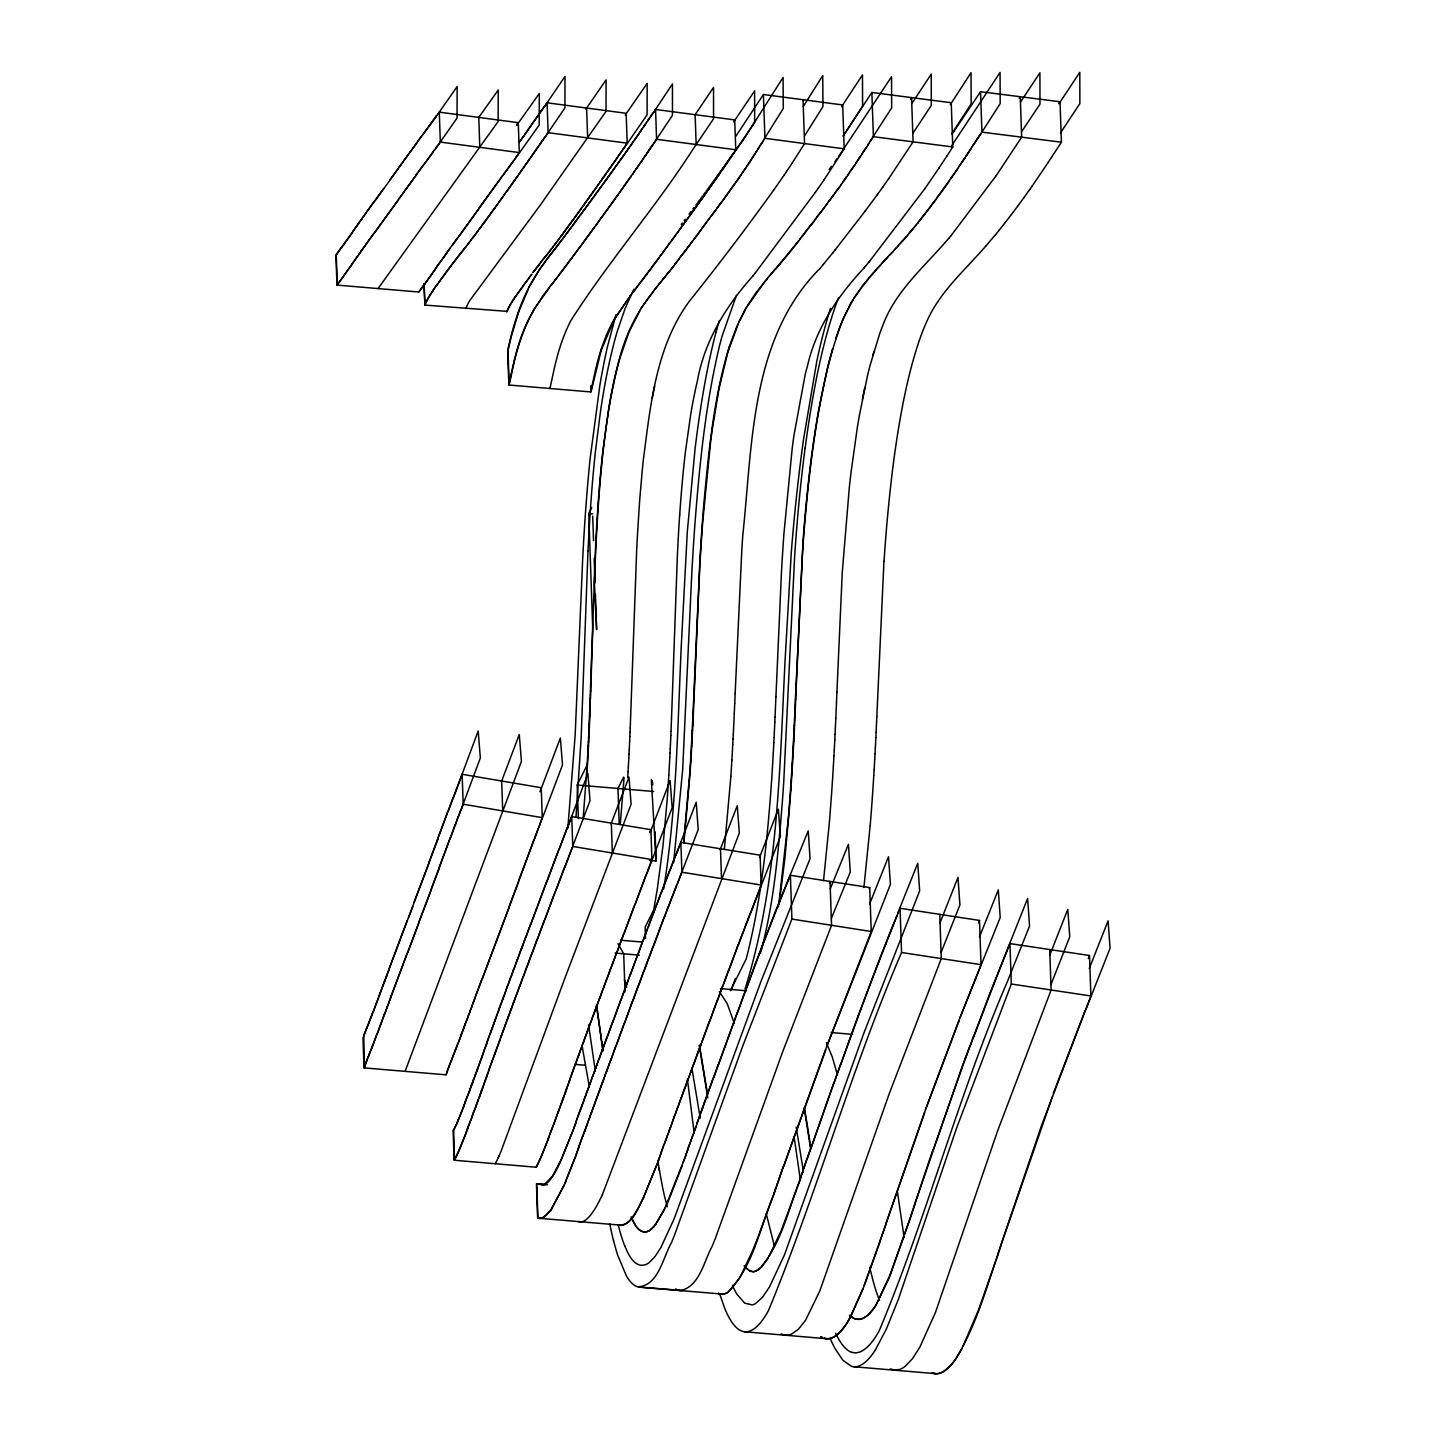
<?xml version="1.0" encoding="UTF-8"?>
<svg xmlns="http://www.w3.org/2000/svg" width="1446" height="1446" viewBox="0 0 1446 1446"><rect width="100%" height="100%" fill="white"/><g stroke="black" fill="none" stroke-linecap="round" stroke-linejoin="round"><path stroke-width="1.5" d="M591.125 670.203L595.589 546.353A529.724 115.102 -85.2 0 1 596.204 534.731A442.078 96.051 -85.2 0 1 597.325 515.499L597.831 507.871A338.635 73.583 -85.2 0 1 599.222 488.965A297.984 64.745 -85.2 0 1 600.18 477.74L600.867 470.312A248.423 53.99 -85.2 0 1 602.729 452.02L608.856 407.447A165.929 36.06 -85.2 0 1 610.537 397.885L612.345 388.576A163.109 35.445 -85.2 0 1 614.893 376.719L616.231 371.062A153.131 33.276 -85.2 0 1 619.683 357.849C626.1 333.755 637.325 311.035 653.194 291.749M590.42 690.772L591.125 670.239M590.727 690.79L592.752 629.299L588.757 513.583L591.775 507.474M589.968 703.208L590.131 699.141M590.42 690.845L589.805 715.824M590.438 699.069L590.727 690.863M589.661 711.577L589.968 703.316M671.522 718.499L677.469 553.276A455.797 99.033 -85.2 0 1 679.674 514.794M589.498 715.806L589.661 711.721M671.522 718.644L671.016 731.224M796.131 688.694L802.403 554.487A423.063 91.929 -85.2 0 1 803.416 540.081A393.384 85.477 -85.2 0 1 804.536 525.748A366.525 79.638 -85.2 0 1 805.784 511.468A338.346 73.511 -85.2 0 1 807.609 492.634L808.097 487.953A295.165 64.13 -85.2 0 1 811.911 455.761A266.932 58.003 -85.2 0 1 815.074 433.475A235.644 51.206 -85.2 0 1 821.617 395.734M836.909 692.146L842.259 572.417L849.38 486.76A300.461 65.287 -85.2 0 1 850.971 472.896L857.225 428.251A239.765 52.092 -85.2 0 1 859.358 415.526L867.365 376.322A209.598 45.549 -85.2 0 1 870.022 365.567L879.584 334.026A201.934 43.886 -85.2 0 1 882.584 326.073C894.694 292.58 922.114 268.757 944.961 242.711M589.155 724.301L589.498 715.951M589.462 724.319L589.805 715.969M630.239 727.772L636.692 549.823A517.361 112.408 -85.2 0 1 637.487 534.333L639.186 507.546A338.201 73.493 -85.2 0 1 640.018 496.195L642.295 470.077A248.224 53.936 -85.2 0 1 643.434 459.105C650.555 405.079 655.906 346.679 689.272 301.364C718.319 265.106 746.371 228.052 773.538 190.348M735.146 693.429L741.852 549.299A532.779 115.77 -85.2 0 1 742.792 535.255C752.589 444.265 750.42 338.147 819.81 268.613M775.924 696.882L781.491 571.55A612.254 133.032 -85.2 0 1 782.629 552.734A523.542 113.764 -85.2 0 1 783.895 534.044L792.209 448.314A241.807 52.544 -85.2 0 1 793.944 435.481L805.187 374.568A137.677 29.914 -85.2 0 1 807.609 365.296C816.285 327.808 838.138 295.58 864.093 267.908M795.408 699.051L803.108 540.063A393.384 85.477 -85.2 0 1 804.229 525.711L805.476 511.45A338.292 73.511 -85.2 0 1 807.302 492.598A306.841 66.679 -85.2 0 1 809.887 469.426L810.447 464.835A275.716 59.919 -85.2 0 1 813.465 442.277L815.454 429.101A242.078 52.598 -85.2 0 1 818.273 412.056L827.148 369.2A210.285 45.694 -85.2 0 1 829.859 358.644A211.134 45.874 -85.2 0 1 832.661 348.631M795.716 699.069L796.131 688.784M836.493 702.521L836.909 692.236M588.974 728.567L589.155 724.482M589.281 728.603L589.462 724.5M630.058 732.056L630.239 727.953M670.836 735.49L671.016 731.405M693.953 699.991L699.665 569.363A569.579 123.76 -85.2 0 1 702.666 522.494L710.655 441.41A241.717 52.526 -85.2 0 1 712.39 428.594L719.06 388.504M734.731 703.443L735.146 693.538M775.924 696.972L775.056 716.981M794.957 709.498L795.408 699.177M795.264 709.534L795.698 699.195M836.493 702.648L835.824 718.228M876.836 716.421L883.958 561.391M588.793 732.869L588.974 728.784M589.263 728.802L588.902 737.225M629.878 736.357L630.058 732.254M670.655 739.792L670.836 735.707M693.502 710.076L693.935 700.117M734.279 713.529L734.713 703.569M794.957 709.661L794.252 725.35M795.264 709.679L794.559 725.368M876.601 721.681L876.818 716.583M588.594 737.189L588.775 733.104M629.679 740.677L629.86 736.574M670.456 744.112L670.637 740.027M692.959 715.119L699.9 559.909A599.168 130.194 -85.2 0 1 700.768 545.811A523.597 113.764 -85.2 0 1 702.033 527.121L703.822 503.949M693.267 715.155L693.502 710.239M734.279 713.691L733.574 728.802M774.839 722.042L775.056 717.126M835.336 728.82L835.806 718.409M876.113 732.272L876.583 721.861M588.395 741.545L588.576 737.442M588.703 741.563L588.884 737.46M629.661 740.912L629.263 749.39M670.257 748.468L670.438 744.365M692.489 725.332L692.959 715.3M692.797 725.368L693.267 715.318M774.351 732.254L774.821 722.223M793.999 730.664L794.234 725.549M794.306 730.7L794.541 725.585M835.083 734.134L835.318 729.037M875.86 737.587L876.095 732.471M587.98 551.107L581.129 738.436L575.978 817.225M588.179 745.901L588.377 741.798M588.486 745.937L588.685 741.816M670.04 752.842L670.239 748.721M692.236 730.465L692.471 725.53M692.544 730.501L692.779 725.567M733.321 733.953L733.556 729.019M774.098 737.388L774.333 732.471M793.727 736.014L793.981 730.899M794.035 736.032L794.288 730.917M834.812 739.484L835.065 734.369M875.589 742.937L875.842 737.822M587.962 750.293L588.16 746.19M588.269 750.329L588.468 746.208M629.046 753.782L629.245 749.661M669.823 757.216L670.022 753.113M691.965 735.634L692.218 730.7M692.273 735.653L692.526 730.718M733.05 739.105L733.303 734.17M773.827 742.557L774.08 737.623M793.456 741.364L793.727 736.249M793.764 741.382L794.017 736.267M834.541 744.835L834.812 739.719M875.318 748.287L875.589 743.172M587.727 754.722L587.944 750.582M588.034 754.74L588.251 750.619M628.811 758.192L629.028 754.071M669.588 761.644L669.805 757.523M691.694 740.822L691.965 735.869M692.001 740.84L692.254 735.887M732.779 744.292L733.05 739.34M773.556 747.745L773.827 742.792M793.167 746.732L793.438 741.617M793.474 746.769L793.746 741.635M834.27 750.221L834.523 745.088M875.047 753.655L875.318 748.54M587.709 755.029L587.239 763.615M588.016 755.047L587.546 763.633M628.793 758.499L628.323 767.085M669.57 761.952L668.829 775.02M691.423 746.028L691.676 741.075M691.73 746.046L691.983 741.093M732.76 744.545L731.893 760.018M773.285 752.95L773.556 747.998M792.878 752.137L793.167 747.004M793.185 752.155L793.474 747.04M833.962 755.607L834.252 750.474M874.74 759.06L875.029 753.926M691.405 746.317L690.808 756.547M691.712 746.335L691.116 756.565M773.267 753.239L772.688 763.47M792.86 752.408L792.263 762.982M793.167 752.444L792.245 768.459M833.944 755.897L833.348 766.452M874.74 759.331L874.125 769.905M587.221 763.958L583.1 819.412M587.275 768.133L587.51 763.976M628.052 771.568L628.305 767.428M587.257 768.477L586.895 774.134L586.624 766.055L577.207 785.015L578.364 818.635M628.034 771.929L627.691 777.587M668.811 775.381L668.269 784.057M690.79 756.873L689.814 772.544M690.808 761.879L691.098 756.909M731.586 765.314L731.875 760.343M772.363 768.766L772.652 763.795M791.938 768.441L792.245 763.289M833.33 766.76L832.679 777.388M873.8 775.363L874.107 770.212M690.772 762.241L690.122 772.562M731.549 765.675L730.899 776.014M772.345 769.127L771.676 779.466M791.595 773.899L791.92 768.748M791.902 773.935L792.227 768.784M873.456 780.822L873.782 775.671M791.577 774.243L790.872 784.907M791.884 774.261L791.179 784.943M832.661 777.713L831.577 793.926M873.438 781.165L872.354 797.379M668.251 784.455L667.329 797.794M624.057 777.858L620.334 823.316M689.778 772.959L683.578 842.964M690.085 772.977L683.886 843M730.863 776.43L724.392 848.802M771.64 779.882C767.446 840.036 761.301 900.424 746.19 958.969L730.429 990.727M790.854 785.268L788.341 818.454M790.799 790.474L791.161 785.286M790.763 790.835L789.986 801.608M831.54 794.288L829.426 821.924M872.336 797.74L871.54 808.513M667.293 798.246L663.045 845.314L657.442 888.097L653.737 909.841L645.133 927.139L645.494 938.309M789.95 802.006L784.853 858.816L779.123 904.22M871.522 808.892L870.203 825.377M703.822 503.949C708.757 451.152 713.709 397.74 729.218 346.805M788.305 818.87L778.816 904.184M829.389 822.358L823.533 880.65M870.167 825.811L863.895 887.537M567.826 828.341L575.165 735.237L582.72 558.138A509.426 110.691 -85.2 0 1 585.269 515.68A383.443 83.326 -85.2 0 1 590.095 458.852L599.891 385.178A213.737 46.435 -85.2 0 1 607.338 347.148L616.014 314.577M805.097 448.133L803.795 458.31A331.026 71.92 -85.2 0 0 801.409 478.825L800.849 483.976A375.978 81.699 -85.2 0 0 797.379 520.235A436.891 94.93 -85.2 0 0 794.631 556.547L783.75 781.834A476.168 103.461 -85.2 0 1 782.286 802.584C778.183 853.212 773.863 904.238 760.397 953.402M673.637 862.521L682.657 769.887L691.803 573.14A603.145 131.062 -85.2 0 1 694.966 523.488C699.575 464.455 705.467 405.242 719.096 347.528A171.044 37.162 -85.2 0 1 722.114 335.996L736.448 295.327M778.418 906.787L778.563 905.847M663.678 888.802C676.836 807.916 677.523 725.675 681.373 644.012L687.32 531.586L695.02 449.254A284.609 61.835 -85.2 0 1 698.328 424.021A246.145 53.484 -85.2 0 1 715.951 332.164M719.078 388.504L727.754 352.499L738.201 324.031M654.677 386.028L654.044 389.028A165.151 35.879 -85.2 0 0 652.218 398.21M606.344 335.436A179.34 38.97 -85.2 0 0 605.133 338.418A164.302 35.698 -85.2 0 0 603.56 342.539A126.688 27.528 -85.2 0 0 597.144 363.109A101.075 21.961 -85.2 0 0 596.222 366.941A93.592 20.334 -85.2 0 0 594.74 373.393L590.727 391.938L509.173 385.034L513.185 366.489A93.61 20.334 -85.2 0 1 514.668 360.054A104.094 22.612 -85.2 0 1 516.584 352.607A118.301 25.703 -85.2 0 1 519.006 344.401A136.358 29.625 -85.2 0 1 520.849 338.852A150.492 32.698 -85.2 0 1 522.006 335.635A164.428 35.734 -85.2 0 1 523.579 331.514A213.122 46.308 -85.2 0 1 530.248 316.782L532.869 311.83M549.95 388.486L553.963 369.941A92.743 20.154 -85.2 0 1 555.137 364.772L557.686 354.848A119.494 25.956 -85.2 0 1 559.783 347.853L560.144 346.715A136.34 29.625 -85.2 0 1 561.247 343.371L562.783 339.087A162.295 35.264 -85.2 0 1 563.958 335.978L565.964 331.026A220.714 47.953 -85.2 0 1 570.592 321.048C608.278 261.726 655.002 208.332 693.086 149.101L713.547 118.789L713.547 87.411L695.291 114.469M872.806 355.373L873.745 352.101M735.454 978.4L731.296 989.642M745.015 989.1C778.002 883.343 779.557 771.369 785.015 661.708L791.287 552.535A420.678 91.405 -85.2 0 1 803.651 438.536L816.845 361.048A241.645 52.508 -85.2 0 1 830.51 308.341M1000.415 1246.38L1041.662 1125.151L1090.899 995.969L1089.507 955.499L1009.941 943.587L993.782 984.274M998.156 1253.302L1052.435 1096.538M1000.722 1246.398L978.599 1309.805L963.054 1346.045M998.463 1253.321C986.208 1288.332 976.339 1324.861 956.963 1356.782A246.615 53.592 -85.2 0 1 949.624 1366.38M729.218 346.805L736.882 326.308L745.467 309.48M914.649 1204.464L961.789 1067.69M914.957 1204.5L890.23 1274.45L876.493 1304.039A203.506 44.211 -85.2 0 1 869.191 1313.619A209.959 45.621 -85.2 0 1 866.082 1316.33A211.134 45.874 -85.2 0 1 862.991 1318.192A210.285 45.694 -85.2 0 1 859.954 1319.186L857.966 1319.367M911.287 1214.568L932.815 1149.932M911.595 1214.586L889.453 1277.234L875.752 1305.702A201.952 43.886 -85.2 0 1 872.625 1310.094L869.498 1313.655A210.248 45.694 -85.2 0 1 865.341 1317.071A209.995 45.639 -85.2 0 1 858.273 1319.385L854.116 1318.535L849.471 1315.354M933.122 1149.968L963.253 1064.527M885.82 1223.949L924.374 1112.661L959.222 1020.442M886.127 1223.985L864.148 1285.295M802.783 1171.115L807.139 1158.373M803.09 1171.133L799.53 1180.569M807.446 1158.409L833.764 1083M800.614 1177.424L810.447 1148.775M800.921 1177.442L781.455 1230.058L769.001 1256.357M810.772 1148.757L824.093 1110.835M799.837 1180.587C787.871 1210.537 781.256 1244.681 759.096 1269.154M880.18 1240.433L924.681 1112.697M880.487 1240.451L864.455 1285.313L850.013 1317.523A218.979 47.573 -85.2 0 1 845.205 1325.404L842.783 1328.675A230.727 50.14 -85.2 0 1 824.057 1338.219M779.304 1177.984L783.479 1166.018M777.225 1183.967L825.503 1049.706L890.429 884.301L888.513 856.737L869.624 903.967M779.611 1178.02L775.128 1189.931M783.786 1166.036L825.811 1049.742M777.532 1184.003L774.08 1192.914M775.436 1189.968L758.319 1236.203A662.105 143.859 -85.2 0 1 755.119 1244.355A591.812 128.586 -85.2 0 1 751.884 1252.272L739.81 1277.722L728.82 1291.64M774.387 1192.95C760.18 1226.154 753.836 1266.172 727.736 1292.344M696.05 1126.669L685.675 1155.101M687.501 1149.986L702.557 1108.377M696.665 1124.03L702.25 1108.359M687.808 1150.004L682.964 1162.711M685.982 1155.119L665.377 1207.211M824.112 1110.799L840.397 1064.563M486.669 1043.199L489.399 1035.607M483.976 1050.754L492.128 1027.998M486.977 1043.235L482.819 1053.971M490.086 1034.559L493.303 1024.726M484.283 1050.79L481.663 1057.171M492.417 1028.016L494.478 1021.454M488.712 1070.528L492.2 1060.768M486.38 1077.035L494.532 1054.261M488.621 1071.631L485.205 1080.27M492.887 1059.701L495.689 1051.025M486.687 1077.053L484.049 1083.506M494.839 1054.297L496.864 1047.79M569.399 1080.704L575.219 1064.437M569.706 1080.722L565.531 1091.513M575.526 1064.455L580.659 1049.326M702.25 1108.323L704.112 1103.171M702.557 1108.359L718.066 1064.871M483.127 1054.007L480.126 1061.418M493.592 1024.744L495.653 1018.183M481.97 1057.207L478.59 1065.648M494.785 1021.472L496.828 1014.929M485.513 1080.307L482.494 1087.808M495.996 1051.043L498.02 1044.554M484.356 1083.542L481.319 1091.025M497.153 1047.808L499.195 1041.319M566.308 1089.362L578.328 1055.779M566.615 1089.38L564.753 1093.664M578.635 1055.815L582.991 1042.891M565.838 1091.531L563.976 1095.815M704.112 1103.135L713.42 1077.541M834.071 1083.018L852.634 1030.853M840.704 1064.581L860.768 1009.615M495.96 1018.219L498.002 1011.676M480.434 1061.454L477.451 1068.811M497.135 1014.947L499.575 1007.356M498.328 1044.572L501.129 1035.969M482.801 1087.844L480.542 1093.176M499.503 1041.355L500.28 1039.204M565.061 1093.682L563.199 1097.966M580.967 1049.344L585.72 1035.426M564.283 1095.833L562.404 1100.099M576.086 1121.518L580.298 1109.859M575.635 1122.801L582.666 1103.352M576.394 1121.554L574.713 1125.35M580.605 1109.877L585.015 1096.863M575.924 1122.837L573.791 1127.862M582.973 1103.37L587.383 1090.374M578.924 1146.624L582.666 1136.231M577.984 1149.208L584.545 1131.043M579.231 1146.642L577.044 1151.793M582.973 1136.267L586.425 1125.874M578.292 1149.227L576.104 1154.378M584.853 1131.079L588.775 1119.421M660.786 1153.547L663.606 1145.756M659.846 1156.131L665.467 1140.569M661.093 1153.565L658.906 1158.716M664.365 1144.473L667.817 1134.098M660.153 1156.149L657.966 1161.301M665.775 1140.587L670.167 1127.645M682.367 1165.241L667.401 1203.47L656.936 1222.539M925.512 1109.498L957.758 1023.407L1000.216 917.487L998.3 889.905L979.412 937.116M498.31 1011.712L500.768 1004.12M478.897 1065.684L476.674 1070.908M499.882 1007.374L502.34 999.819M500.659 1038.138L502.684 1031.703M481.626 1091.061L479.765 1095.309M501.437 1036.005L503.859 1028.504M480.849 1093.194L479.385 1096.375M563.488 1097.984L561.247 1103.298M583.298 1042.928L588.847 1026.931M562.711 1100.117L559.692 1107.546M575.002 1125.368L561.807 1158.264L552.444 1176.194L544.618 1184.382L536.448 1183.894L537.623 1218.128L543.045 1217.64M585.323 1096.881L589.733 1083.904M587.672 1090.392L592.571 1076.167M586.733 1125.91L591.125 1112.986M577.352 1151.811L566.145 1180.207M589.082 1119.457L593.475 1106.552M668.124 1134.116L674.866 1114.758M659.213 1158.734L644.157 1195.987M670.474 1127.663L677.686 1107.058M501.075 1004.157L503.913 995.535M477.758 1068.829L475.915 1073.004M502.648 999.855L507.835 984.889M476.981 1070.926L475.138 1075.101M502.991 1031.721L505.413 1024.238M480.072 1095.327L477.813 1100.623M504.166 1028.522L506.986 1020.008M479.692 1096.393L477.035 1102.756M586.028 1035.444L590.799 1021.635M561.554 1103.316L558.897 1109.678M590.04 1083.94L595.39 1068.449M574.098 1127.88L559.512 1163.922M592.878 1076.186L598.698 1059.448M591.432 1113.004L596.294 1098.852M576.412 1154.396L564.699 1183.605M593.764 1106.57L599.114 1091.17M596.583 1098.87L602.404 1082.204M675.174 1114.794L680.976 1098.092M677.993 1107.076L684.265 1089.127M713.728 1077.559L737.514 1011.947M852.634 1030.835L854.857 1024.762M961.807 1067.654L962.964 1064.509M504.22 995.571L510.583 977.46M476.222 1073.022L473.222 1080.325M475.445 1075.119L472.444 1082.421M505.72 1024.274L508.54 1015.761M507.293 1020.026L510.89 1009.416M478.12 1100.659L476.258 1104.871M477.343 1102.774L475.481 1106.985M589.155 1026.949L593.131 1015.291M559.982 1107.582L558.12 1111.793M559.204 1109.697L556.945 1114.956M595.698 1068.467L602.476 1049.2M599.005 1059.466L606.724 1037.704M599.421 1091.188L606.163 1071.992M602.711 1082.241L610.393 1060.533M657.803 1162.602L643.181 1198.101M681.283 1098.11L688.025 1078.915M684.573 1089.163L693.212 1064.925M718.373 1064.889L744.943 991.793M737.822 1011.983L755.192 964.175M854.875 1024.744L858.219 1015.634M962.964 1064.473L969.977 1045.512M963.271 1064.491L964.428 1061.364M964.446 1061.328L965.603 1058.183M508.142 984.907L513.728 969.001M473.511 1080.361L471.269 1085.548M472.752 1082.439L469.733 1089.724M508.847 1015.797L513.619 1002.042M511.197 1009.453L516.349 994.667M476.565 1104.889L473.131 1113.312M475.788 1107.003L471.956 1116.457M591.107 1021.653L596.258 1006.85M593.438 1015.309L599.385 998.445M558.427 1111.811L555.788 1118.12M557.252 1114.993L554.613 1121.283M602.783 1049.218L612.399 1022.394M607.031 1037.722L620.894 999.529M606.47 1072.028L615.58 1046.561M610.7 1060.569L624.057 1023.732M688.802 1077.668L699.34 1048.404M693.52 1064.943L709.227 1021.78M745.25 991.829L755.499 964.193M858.219 1015.616L879.62 959.005M965.603 1058.147L966.759 1055.02M966.778 1054.984L967.934 1051.875M437.542 839.349L447.645 812.146M437.849 839.367L414.08 902.141M448.278 811.278L478.192 731.025L480.343 757.957L458.346 817.044M439.132 867.835L450.537 837.107M439.114 868.739L418.888 921.988M450.845 837.144L458.039 817.026M511.288 976.43L517.252 959.511M514.415 967.97L521.175 948.992M471.577 1085.585L465.431 1101.256M470.022 1089.76L465.052 1102.286M513.926 1002.06L519.476 986.262M516.656 994.703L523 976.845M473.438 1113.33L467.654 1128.007M472.264 1116.493L467.275 1129.055M596.565 1006.886L602.91 989.01M599.692 998.463L606.814 978.544M556.077 1118.156L549.534 1134.929M554.921 1121.301L548.359 1138.074M612.688 1022.43L630.329 974.17M621.202 999.548L636.945 956.475M616.358 1045.313L632.553 1000.957M624.365 1023.75L638.68 984.545M699.629 1048.422L717.252 1000.307M860.768 1009.579L867.51 991.558M967.952 1051.838L993.782 984.292M1053.303 1093.357L1085.006 1010.917M429.082 862.051L452.887 798.065M429.39 862.087L386.353 976.231M453.194 798.102L462.142 774.297L541.238 787.727L542.268 817.659L538.906 827.455M431.306 888.838L455.092 824.871M431.269 889.742L388.866 1002.205M455.4 824.889L460.659 810.067M518.716 880.885L534.026 839.656M475.3 996.927L481.5 980.352M509.245 906.244L538.274 828.305M518.68 881.789L471.703 1006.524M534.659 838.807L541.545 819.593M475.282 997.83L469.751 1011.748M482.133 979.502L509.227 907.148M517.56 959.529L525.494 937.46M521.482 949.028L530.61 923.886M465.739 1101.274L463.895 1105.34M465.359 1102.304L458.111 1120.108M519.783 986.299L526.922 966.398M523.307 976.863L531.622 953.89M466.877 1130.103L467.962 1128.043M467.582 1129.091L466.1 1132.2M603.217 989.028L611.134 967.067M549.444 1136.014L547.962 1139.123M630.637 974.206L642.639 941.328M632.86 1000.975L643.886 970.7M709.534 1021.816L722.91 985.178M717.559 1000.325L728.585 970.085M826.552 1046.868L871.233 931.531L869.715 887.609L790.384 875.282L785.811 886.452M970.266 1045.585L973.483 1036.131M388.613 970.158L407.23 920.433M388.92 970.194L384.401 981.4M408.513 917.849L412.761 906.534M386.642 976.249L383.1 984.853M391.143 996.113L407.139 953.366M391.45 996.131L386.913 1007.428M407.772 952.516L418.87 922.891M389.173 1002.241L385.594 1010.899M472.011 1006.543L468.124 1016.086M470.058 1011.766L465.178 1023.876M525.802 937.496L546.335 882.331M464.202 1105.377L457.731 1121.753A157.704 34.27 -85.2 0 1 454.406 1128.838L453.122 1130.627L454.152 1160.234A193.24 41.988 -85.2 0 0 459.774 1148.214L466.787 1131.17M527.212 966.416L537.099 939.34M466.407 1132.218L460.099 1148.287A193.222 41.988 -85.2 0 1 454.46 1160.325M607.121 978.562L616.611 952.498M611.821 966.036L623.66 933.809M548.667 1138.11L541.654 1155.191A193.222 41.988 -85.2 0 1 536.014 1167.211L454.46 1160.252L453.646 1130.266M548.269 1139.141L541.961 1155.209A193.24 41.988 -85.2 0 1 536.321 1167.247M637.252 956.493L647.374 928.748M642.946 941.346L652.128 916.186M638.987 984.563L648.603 958.156M644.193 970.736L652.851 946.895M723.687 983.949L738.038 945.088M755.21 964.157L775.038 912.48M755.517 964.175L759.258 954.197M363.796 1035.788L366.742 1027.979M368.043 1024.491L362.982 1037.957L364.012 1067.871L366.597 1061.834M363.777 1036.674L364.32 1067.907L445.874 1074.812L453.719 1054.007M367.031 1028.016L369.363 1021.003M384.708 981.436L381.798 988.287M368.35 1024.527L370.682 1017.532M383.407 984.871L380.19 992.571M366.29 1061.816L368.26 1056.61M364.988 1065.286L369.887 1052.272M460.967 810.103L463.19 804.211L462.142 774.297M368.567 1056.628L370.881 1049.669M387.203 1007.446L384.293 1014.351M365.296 1065.304L364.32 1067.907M370.194 1052.308L372.182 1046.217M385.901 1010.917L382.973 1017.803M501.328 781.961L519.277 734.514L521.428 761.427L405.097 1071.359M539.991 791.866L541.238 787.727M540.659 790.112L560.361 737.984L562.512 764.916L541.834 819.629M447.176 1071.341L451.098 1060.93M447.483 1071.359L446.181 1074.83M451.405 1060.948L455.345 1049.706M468.088 1016.972L463.859 1027.329M530.917 923.904L537.207 907.238M531.911 953.908L544.166 920.686M537.406 939.358L555.137 891.748M617.315 951.486L634.649 904.871M648.151 927.519L656.882 903.678M648.911 958.174L660.424 926.976M728.892 970.121L742.286 933.899M759.258 954.179L764.898 939.322M867.51 991.522L877.668 964.88M973.791 1036.204L988.757 996.276M369.67 1021.039L372.67 1012.327M382.106 988.305L378.563 996.854M370.989 1017.55L380.479 992.589M371.514 1048.838L376.755 1034.161M381.672 1021.256L384.6 1014.387M372.49 1046.253L381.654 1022.141M383.28 1017.839L378.725 1029.01M454.026 1054.044L457.641 1043.669M465.485 1023.895L461.238 1034.215M455.653 1049.724L464.166 1027.347M537.587 906.208L558.915 849.254M546.624 882.349L567.175 827.618M544.853 919.674L564.573 867.022M624.365 932.797L646.037 874.975M652.905 914.957L661.165 892.453M653.158 946.913L656.954 936.936M738.346 945.106L746.552 922.747M372.96 1012.363L378.527 997.722M377.388 1033.33L378.707 1029.895M458.274 1042.837L461.545 1034.233M559.602 848.242L587.907 773.592L590.004 800.704L555.842 890.736M635.354 903.858L651.929 859.575L650.899 829.697L571.73 816.574L567.88 826.606M657.189 903.714L664.979 882.53M657.424 935.707L668.016 907.184M742.593 933.917L750.347 912.878M564.862 867.058L572.761 846.452L571.73 816.574M649.832 832.48L650.899 829.697M650.14 832.498L670.094 780.533L672.173 807.645L646.742 873.98M661.473 892.489L669.751 870.167M660.894 925.729L664.22 917.071M664.527 917.089L671.812 897.351M746.859 922.783L761.138 885.024L760.108 855.182L680.867 842.367L675.77 855.436M764.916 939.285L777.243 907.708M611.025 823.913L629.01 777.062L631.089 804.175L564.862 978.219L500.876 1151.739A232.589 50.538 -85.2 0 1 499.268 1155.426A200.813 43.633 -85.2 0 1 498.057 1158.065A171.008 37.162 -85.2 0 1 495.635 1162.946L495.237 1163.705M665.756 881.319L675.463 855.399M668.323 907.22L676.547 885.115M750.655 912.914L780.388 836.457L778.364 809.182L759.548 857.46M670.058 870.185L696.195 802.223L698.219 829.516L672.119 897.388M877.686 964.843L878.807 961.952M677.343 883.922L681.897 872.209L680.867 842.367M878.807 961.915L885.603 944.545M879.638 958.969L892.074 927.374M720.09 849.796L737.279 805.711L739.304 832.986L602.404 1194.649M960.09 1017.46L981.021 964.663L979.484 920.433L900.045 908.269L901.563 952.498C851.079 1069.57 817.044 1193.004 768.441 1310.618A225.522 49.001 -85.2 0 1 750.492 1330.772A228.829 49.724 -85.2 0 1 741.4 1330.935A249.435 54.207 -85.2 0 1 734.044 1325.042A268.269 58.292 -85.2 0 1 730.14 1319.439A283.181 61.527 -85.2 0 1 724.699 1308.268L719.783 1294.188M863.298 1288.35L850.32 1317.541A220.388 47.881 -85.2 0 1 843.09 1328.693A226.841 49.291 -85.2 0 1 839.475 1332.76A229.643 49.905 -85.2 0 1 832.354 1337.767A227.962 49.526 -85.2 0 1 824.365 1338.255M988.775 996.258L989.95 993.275M989.95 993.239L1027.618 898.472L1029.552 926.018L1007.157 982.159C958.011 1095.96 927.031 1216.719 879.186 1330.808A231.794 50.375 -85.2 0 1 873.131 1340.406A240.271 52.201 -85.2 0 1 867.058 1347.292L864.654 1349.281A244.681 53.159 -85.2 0 1 861.075 1351.45A243 52.797 -85.2 0 1 855.255 1352.787A239.259 51.984 -85.2 0 1 851.875 1352.245M885.603 944.527L888.983 935.942M1009.941 943.587L1011.332 984.021L956.619 1127.934L898.201 1299.791L886.326 1329.091L875.408 1349.877A246.597 53.592 -85.2 0 1 868.07 1359.475A245.549 53.357 -85.2 0 1 860.822 1365.169A235.861 51.243 -85.2 0 1 851.549 1366.343L842.964 1360.343L835.065 1348.648A424.437 92.219 -85.2 0 1 830.474 1339.141M1049.76 955.173L1067.781 909.389L1069.769 936.791L1050.917 984.654M1089.236 968.567L1108.088 920.813L1110.058 948.251L1085.313 1010.935M775.056 912.444L782.648 893.483M889.001 935.923L896.918 916.059M939.936 923.018L957.975 877.451L959.927 904.907L941.075 952.553M777.261 907.69L781.057 898.219M892.092 927.356L899.177 910.438M1088.26 958.608L1089.507 955.499M790.384 875.282L791.902 919.078L742.883 1045.657L674.631 1234.776A603.976 131.243 -85.2 0 1 671.414 1242.765C662.828 1257.55 658.581 1286 637.74 1286.832A216.52 47.049 -85.2 0 1 630.872 1282.168A230.601 50.104 -85.2 0 1 629.028 1279.945A240.524 52.255 -85.2 0 1 626.371 1275.896L617.605 1254.911A355.987 77.343 -85.2 0 1 613.466 1240.216M978.472 922.964L979.484 920.433M897.749 913.221L917.758 863.298L919.656 890.899L863.822 1033.257L784.401 1255.02L769.453 1287.012L762.422 1297.333L755.517 1303.587A171.044 37.162 -85.2 0 1 752.155 1304.888L744.672 1303.117L736.827 1294.043A272.571 59.232 -85.2 0 1 733.249 1287.211L732.399 1285.295M781.057 898.183L785.811 886.47M782.648 893.447L788.359 879.475M830.329 888.694L848.441 844.301L850.266 872.101L831.323 918.517M788.359 879.439L808.242 830.872L810.049 858.707L761.12 981.057L674.197 1218.707L660.804 1247.681L654.966 1256.646L649.182 1262.611A184.708 40.127 -85.2 0 1 644.446 1264.997L641.681 1265.304A196.656 42.729 -85.2 0 1 638.066 1264.455A199.385 43.326 -85.2 0 1 632.95 1260.514A203 44.103 -85.2 0 1 629.769 1256.176A218.635 47.501 -85.2 0 1 627.51 1252.109L624.672 1245.657M829.444 882.928L830.04 881.464L831.558 925.332L782.611 1051.947L715.409 1238.21A603.976 131.243 -85.2 0 1 712.191 1246.217C703.841 1261.31 699.81 1286.181 680.596 1290.645A205.44 44.645 -85.2 0 1 677.505 1289.94L675.517 1288.91M869.281 888.694L869.715 887.609M565.982 1181.382L552.01 1208.187M564.536 1184.744L551.034 1209.597M643.976 1197.071C637.993 1206.922 633.529 1224.78 619.792 1225.087M520.199 290.086L511.486 302.359A185.178 40.235 -85.2 0 0 509.082 306.624A136.304 29.625 -85.2 0 0 506.769 311.342L424.925 305.088L425.901 302.991A157.704 34.27 -85.2 0 1 429.227 296.665L433.222 290.339M465.702 308.522L466.986 305.775A140.009 30.42 -85.2 0 1 467.98 303.823L468.305 303.19A171.279 37.216 -85.2 0 1 469.661 300.714L539.9 205.639L606.019 111.378L606.091 79.91L585.793 109.245M506.787 312.011L507.076 311.378A160.361 34.849 -85.2 0 1 511.794 302.431M738.924 321.753L745.16 309.462L762.946 284.139M633.89 289.272L625.268 308.07L617.044 332.038A184.708 40.127 -85.2 0 0 612.779 347.817L610.339 357.993A196.656 42.729 -85.2 0 0 607.266 372.291A199.385 43.326 -85.2 0 0 603.072 394.993A203 44.103 -85.2 0 0 600.578 410.754L595.409 451.532A306.299 66.552 -85.2 0 0 591.92 488.983L591.595 493.14A456.972 99.286 -85.2 0 0 587.998 551.089M664.817 1209.037L654.514 1225.81M528.386 288.839L518.789 311.613L511.197 336.882A128.152 27.836 -85.2 0 0 507.98 350.8L509.173 385.034M623.642 777.08L617.984 788.468L619.231 824.328M528.567 287.826L539.177 270.239M962.15 1348.395L956.041 1358.662A246.326 53.52 -85.2 0 1 949.932 1366.398L943.877 1371.423A240.922 52.345 -85.2 0 1 939.141 1373.411A234.324 50.917 -85.2 0 1 935.67 1373.664L932.001 1372.85M614.297 319.548L601.229 350.185L591.034 391.956L590.799 385.54M614.442 318.735L630.998 295.002M533.014 311.035L541.491 298.274M534.207 309.516C519.927 332.182 514.234 359.096 508.865 385.016L507.673 350.782C513.384 323.615 521.879 296.575 537.207 273.24M746.208 307.6L755.933 292.761L767.501 278.644M534.351 308.739L549.137 288.079M853.339 299.304L844.844 315.445A196.746 42.747 -85.2 0 0 841.807 322.621A202.82 44.067 -85.2 0 0 837.812 333.393L835.86 339.268A209.959 45.621 -85.2 0 0 832.968 348.649A209.272 45.477 -85.2 0 0 824.039 384.058A211.134 45.874 -85.2 0 0 821.617 395.752M511.794 302.377L513.963 298.924M640.289 310.004L629.1 331.767L619.991 357.885A154.053 33.475 -85.2 0 0 615.851 373.881L614.55 379.629A164.392 35.716 -85.2 0 0 611.441 394.776L610.845 397.903A165.802 36.023 -85.2 0 0 608.097 413.99L607.573 417.298A182.648 39.693 -85.2 0 0 605.639 430.854A201.319 43.742 -85.2 0 0 604.301 441.319L603.868 444.88A226.534 49.218 -85.2 0 0 603.036 452.038A256.358 55.707 -85.2 0 0 600.488 477.758A362.35 78.735 -85.2 0 0 596.746 530.881A517.361 112.408 -85.2 0 0 595.897 546.371L594.36 582.196L596.62 629.625L595.39 594.017M763.831 139.557L783.298 108.45L783.081 77.433L744.238 138.545L706.479 190.8M763.163 141.148L757.975 148.866M824.13 179.738L844.211 148.848L842.693 104.943L763.416 94.514L764.934 138.31L759.927 145.775M768.278 1258.092L761.319 1267.455L755.427 1271.251M803.271 106.552L822.756 75.572L822.955 106.606L804.645 135.761M759.258 147.365L756.023 151.938M640.885 308.558L654.134 290.538M757.288 150.438L749.462 162.548M756.005 151.957L749.155 162.53M854.134 297.514L868.251 278.933M841.59 106.643L862.485 74.921L862.593 106.118L843.108 136.159M947.076 155.77L952.769 146.968L951.251 102.738L871.866 92.472L843.271 135.852M869.877 141.672L891.676 107.872L891.549 76.71L838.427 156.801M871.866 92.472L873.402 136.701L867.528 145.269M910.474 99.286L911.558 97.623L913.077 141.853L888.73 178.581M950.347 104.618L971.043 72.68L971.152 103.859L951.685 133.954M763.416 94.514L735.761 136.358M869.01 143.497L861.708 154.198M792.209 163L804.554 143.588L803.036 99.738M866.678 147.094L859.358 157.741M977.062 139.123L966.145 155.752M978.273 137.262L974.947 142.865M977.369 139.141L979.484 135.4M978.581 137.298L1000.18 103.606L1000.072 72.408L951.595 145.883M1048.007 162.675L1061.418 142.214L1060.026 101.744L980.533 91.713L981.924 132.146L979.792 135.436M792.191 163.018L787.293 170.447M947.058 155.788L938.888 168.188M972.218 146.552L974.64 142.847M537.388 272.444L544.582 262.648M971.314 148.414L966.452 155.788M749.444 162.567L747.184 165.495M911.757 103.678L931.242 74.089L931.314 105.359L913.041 133.086M860.822 156.023L857.333 161.301M980.533 91.713L952.878 132.942M1019.249 98.292L1020.261 96.755L1021.653 137.207L996.276 175.526M1058.797 103.588L1060.026 101.744M1059.105 103.606L1079.801 72.3L1079.873 103.588L1060.388 133.05M748.468 164.067L743.262 171.369M859.358 157.759L855.851 163.018M964.934 157.596L966.452 155.788M1020.442 102.124L1039.927 72.788L1039.981 104.094L1021.707 131.586M1048.007 162.693L1032.173 186.046M964.934 157.596L958.843 166.67M965.241 157.632L950.311 179.123M514.035 298.346L529.128 277.921M746.498 167.013L734.423 184.112M787.275 170.465L784.347 174.839M857.315 161.319L849.995 171.676M938.87 168.206L924.807 188.757M854.966 164.808L848.82 173.393M651.513 114.975L650.339 117.198M652.489 113.529L650.827 116.457M651.821 115.011L672.462 83.94L672.462 115.3L651.803 146.389M652.797 144.925L656.592 139.304L735.761 149.751L734.731 119.91L655.562 109.462L652.797 113.547M651.495 146.353L649.832 149.299M652.489 144.889L650.827 147.853M733.682 121.934L734.731 119.91M734.658 120.47L754.631 90.881L754.631 122.259L733.682 153.312M733.375 153.276L731.694 156.222M733.863 152.553L732.688 154.776M649.055 118.608L647.392 121.536M649.543 117.885L648.368 120.09M649.362 118.644L650.519 116.439M649.525 149.281L645.874 155.12M650.519 147.817L647.862 152.21M731.387 156.204L729.218 159.873M732.381 154.74L730.212 158.409M648.061 120.072L645.91 123.705M647.555 152.192L645.386 155.843M728.911 159.837L727.736 162.042M729.417 159.114L728.242 161.319M742.268 172.815L743.244 171.387M784.328 174.858L773.538 190.348M957.921 168.513L954.27 173.863M433.601 289.778L429.625 295.436A160.361 34.849 -85.2 0 0 424.907 304.365L423.877 283.922M645.603 123.687L643.452 127.302M646.091 122.964L644.428 125.874M645.079 155.825L643.398 158.735M645.567 155.102L644.392 157.289M727.428 162.024L725.277 165.657M727.934 161.301L726.254 164.211M824.13 179.756L818.237 188.251M539.358 269.498L553.131 251.08M644.121 125.838L641.97 129.453M643.09 158.717L641.428 161.627M644.085 157.271L641.916 160.904M724.97 165.639L723.289 168.549M725.458 164.916L723.777 167.826M641.174 130.14L640 132.309M641.663 129.435L640.506 131.604M641.482 130.176L642.169 128.712M641.608 160.868L639.945 163.778M722.982 168.513L721.807 170.7M723.47 167.808L722.295 169.977M741.581 174.297L737.659 179.955M996.258 175.544L951.107 235.59M433.294 289.742L437.939 283.705M639.692 132.291L638.536 134.442M640.198 131.568L639.024 133.737M640.126 163.037L637.957 166.633M721.988 169.959L720.325 172.851M847.645 175.093L849.109 173.448M954.252 173.882L945.413 186.046M543.479 107.546L541.328 111.089M544.708 105.775L542.557 109.336M543.786 107.564L565.006 76.439L564.934 107.908L542.069 141.419M545.015 105.793L547.094 102.793L626.154 113.294L627.184 143.172L625.973 145.377M544.22 137.84L539.195 145.522M544.527 137.876L548.124 132.671L547.094 102.793M625.232 115.084L647.175 83.38L647.103 114.849L627.202 143.606M625.666 145.359L623.515 148.92M626.498 144.166L624.744 147.149M638.228 134.424L636.077 137.985M638.716 133.719L637.053 136.575M637.65 166.615L635.987 169.489M638.644 165.187L636.475 168.784M719.512 173.538L718.337 175.707M720.018 172.815L718.843 174.984M719.819 173.556L720.506 172.11M846.47 176.792L847.934 175.147M888.712 178.599L882.855 186.968M541.021 111.071L538.472 115.192M542.25 109.3L540.117 112.86M541.762 141.383L537.153 148.468M621.997 150.673L623.226 148.902M624.437 147.131L620.659 153.041M635.77 137.966L633.113 142.232M636.746 136.557L634.595 140.117M636.168 168.748L633.023 173.737M718.029 175.671L715.372 179.955M718.535 174.966L716.855 177.84M536.538 117.506L537.767 115.752M539.394 113.421L534.803 120.452M433.673 289.2L444.428 274.812M536.846 148.432L533.068 154.306M538.49 146.082L535.526 150.8M618.707 155.355L615.345 160.651M620.352 153.023L617.388 157.722M619.015 155.391L621.581 151.252M634.686 170.881L632.517 174.442M716.547 177.804L714.378 181.365M846.452 176.81L842.946 181.834M846.76 176.846L844.428 180.19M532.453 123.344L534.098 121.012M536.141 118.102L529.905 127.429M534.803 151.36L526.94 163.037M615.038 160.614L610.429 167.646M617.081 157.704L613.303 163.561M632.806 142.196L630.655 145.739M633.312 141.491L631.143 145.034M632.715 173.719L630.546 177.262M714.071 181.346L712.896 183.497M714.577 180.642L713.402 182.792M737.659 179.973L722.024 201.699M1032.155 186.064L1029.715 189.516M347.853 238.391L344.763 243.253M352.625 231.595L357.017 225.847M348.504 237.939L352.589 232.119M348.088 269.444L344.275 275.3M351.83 264.112L359.566 253.61M349.064 268.486L351.45 265.106M529.2 127.989L520.524 140.768M526.651 132.074L532.056 123.922M428.576 278.301L426.154 282.223M428.884 278.337L435.354 269.119M526.217 163.597L520.397 172.327M529.489 158.952L523.253 168.26M530.212 158.391L532.652 154.885M609.724 168.188L603.904 176.936M612.58 164.121L607.175 172.291M629.86 146.407L626.714 151.324M630.836 145.016L628.685 148.522M630.239 177.243L626.588 182.883M631.233 175.834L628.558 180.081M711.613 184.871L709.932 187.709M712.101 184.166L710.926 186.299M711.92 184.889L713.095 182.756M818.237 188.269L815.309 192.408M345.467 241.789L343.389 245.169M354.668 228.703L358.03 224.401M346.118 241.319L354.632 229.209M345.341 273.33L340.894 279.62M345.992 272.878L355.861 258.834M522.675 137.28L518.987 142.485M523.38 136.719L526.236 132.671M426.877 280.741L423.75 285.603M436.746 266.697L446.85 253.014M435.391 268.613L444.826 255.834M427.166 280.759L436.71 267.203M522.548 168.821L514.668 180.407M603.597 176.9L598.987 183.877M606.452 172.833L601.446 180.407M628.377 148.504L624.762 154.089M628.251 180.045L624.112 186.371M709.625 187.673L708.45 189.806M710.619 186.281L708.956 189.101M844.41 180.208L841.771 183.479M949.371 180.913L942.051 191.179M344.112 243.705L342.033 247.085M355.897 258.328L361.265 251.261M519.295 142.503L520.126 141.347M516.818 176.918L512.227 183.877M517.541 176.376L519.982 172.905M598.283 184.419L594.487 190.221M600.723 180.949L596.547 187.329M626.407 151.288L623.768 155.481M625.287 184.257L626.281 182.847M708.648 189.083L706.479 192.589M924.789 188.775L869.968 260.75M1028.504 191.252L1029.715 189.534M551.83 1208.928L546.606 1214.803M342.756 245.621L335.942 255.165L336.972 285.097L340.551 280.09M357.035 225.341L359.042 222.973M336.249 255.201L337.261 253.755M437.505 146.028L440.325 142.07L519.313 152.589L518.264 122.675L439.277 112.155L437.65 114.451M343.931 275.788L337.279 285.115L418.834 292.02L424.473 284.139M437.198 146.01L435.788 148.45M478.427 117.903L498.255 89.995L498.111 121.572L378.057 288.567M424.781 284.157L425.811 282.711M519.06 152.933L518.337 154.397M511.92 183.841L507.727 190.203M514.378 180.388L510.185 186.751M593.782 190.764L590.402 195.969M595.824 187.89L592.444 193.095M623.461 155.463L621.31 158.933M624.455 154.071L622.792 156.873M623.804 186.335L619.665 192.607M624.799 184.943L622.142 189.137M705.684 193.258L703.027 197.451M705.485 193.981L706.66 191.866M734.405 184.13L720.09 204.338M337.298 253.249L341.383 247.537M358.066 223.895L361.771 219.159M436.331 115.861L435.608 117.325M436.656 115.391L435.951 116.837M436.638 115.897L457.171 86.525L457.026 118.102L436.819 147.004M436.511 146.968L434.415 150.366M518.192 122.783L516.8 125.187M419.015 291.767L423.1 286.055M518.03 154.379L517.307 155.843M518.373 153.891L517.65 155.373M518.68 153.927L539.195 125.061L539.34 93.484L517.813 123.76M507.419 190.167L501.997 198.21M509.462 187.293L506.082 192.481M590.095 195.951L587.13 200.56M591.739 193.656L588.775 198.265M621.003 158.915L619.34 161.699M621.979 157.524L620.334 160.325M621.346 189.806L618.201 194.686M702.72 197.433L701.039 200.217M703.696 196.041L702.033 198.843M704.003 196.06L704.997 194.686M815.291 192.426L755.047 273.258M840.596 185.142L842.06 183.534M882.837 186.986L878.156 193.511M1028.486 191.27L1023.623 198.066M359.078 222.467L363.47 216.81M435.3 117.289L433.565 120.163M435.644 116.819L434.921 118.265M359.602 253.122L362.946 248.911M516.818 124.699L517.505 123.741M516.999 155.825L515.589 158.247M517.343 155.337L516.62 156.801M503.732 195.318L505.377 193.041M586.425 201.102L583.859 205.133M588.052 198.807L585.088 203.416M618.545 162.35L613.935 169.236M620.027 160.289L616.394 165.82M617.894 194.65L613.755 200.867M618.87 193.276L616.719 196.746M700.244 200.886L695.616 207.79M701.726 198.807L698.581 203.669M840.885 185.178L834.74 193.258M945.395 186.064L940.533 192.824M434.631 118.247L432.209 122.06M434.451 149.86L432.011 153.692M516.312 156.783L514.903 159.187M501.69 198.174L498.725 202.765M503.316 195.897L500.352 200.488M583.136 205.675L580.587 209.688M584.78 203.398L582.214 207.411M615.092 167.158L616.086 165.784M616.412 196.71L612.273 202.928M697.767 204.338L694.134 209.851M839.71 186.823L833.565 194.867M361.807 218.671L365.856 213.502M433.258 120.145L430.51 124.41M362.982 248.405L403.759 192.408M361.301 250.754L365.657 245.151M433.077 151.758L430.312 156.06M444.844 255.327L450.248 248.314M514.939 158.698L512.517 162.512M498.002 203.308L495.038 207.863M499.647 201.03L496.665 205.603M579.864 210.23L577.713 213.647M581.509 207.953L578.942 211.947M613.14 169.905L609.019 176.051M612.453 171.297L614.604 167.844M541.654 297.587L552.282 283.579M611.965 202.892L608.82 207.7M613.447 200.831L610.79 204.971M693.827 209.815L691.17 213.936M695.309 207.772L692.652 211.893M365.892 213.014L374.062 201.735M398.897 167.32L407.031 156.53M363.506 216.304L383.588 188.54M390.059 179.575L403.289 161.699M431.215 122.964L431.902 122.024M375.038 200.813L398.518 168.278M365.693 244.645L373.52 233.836M399.042 198.482L407.501 187.257M431.016 154.614L431.703 153.674M374.514 232.933L398.337 199.928M446.886 252.508L457.424 237.939M478.861 208.224L487.338 196.999M513.565 160.596L510.8 164.862M458.762 236.548L478.499 209.2M496.358 205.567L493.809 209.562M578.635 211.929L573.628 219.304M608.712 176.032L605.079 181.491M610.176 173.99L607.049 178.78M610.483 174.008L611.965 171.966M609.995 205.621L601.916 217.207M690.863 213.918L687.718 218.708M692.345 211.875L689.688 215.996M403.669 160.723L410.086 152.318M430.203 124.374L428.468 127.212M430.872 123.434L429.48 125.802M403.796 191.92L410.556 183.064M430.673 155.084L426.534 161.229M487.356 196.493L493.104 189.046M483.633 201.645L490.393 192.788M511.523 163.434L512.209 162.476M452.291 245.495L483.597 202.151M493.086 210.086L489.308 215.743M494.731 207.826L492.164 211.803M575.779 215.888L570.754 223.226M576.086 215.906L577.316 214.225M604.771 181.455L600.162 188.251M606.742 178.744L603.109 184.202M606.055 211.08L595.517 226.01M606.85 210.429L608.332 208.387M686.922 219.358L683.289 224.817M688.892 216.647L685.747 221.437M837.252 158.409L834.938 161.591M876.981 195.138L878.156 193.529M942.051 191.197L931.983 204.374M1023.605 198.084L1017.514 206.398M410.122 151.83L414.857 145.793M428.161 127.176L423.353 134.189M407.067 156.041L412.471 149.065M429.173 125.784L427.094 129.074M407.537 186.769L413.267 179.34M427.6 159.331L428.631 157.921M429.281 157.469L429.968 156.53M490.429 192.3L495.147 186.263M510.149 165.314L508.414 168.152M511.179 163.904L509.426 166.742M491.459 212.345L487.664 217.984M572.092 220.967L572.905 219.828M599.855 188.233L593.764 197.018M602.313 184.853L597.198 192.3M601.608 217.189L591.577 231.396M682.494 225.468L677.379 232.933M684.952 222.088L680.325 228.884M876.981 195.138L865.286 210.917M412.508 148.558L417.243 142.539M425.431 130.917L426.805 129.056M413.303 178.852L425.901 161.663M410.592 182.576L415.996 175.617M427.257 159.801L424.491 164.031M495.165 185.775L500.226 179.304M507.763 168.586L503.642 174.659M492.797 189.028L497.514 183.009M509.119 166.724L506.696 170.483M440.488 279.765L445.241 273.728M439.15 282.042L440.379 280.361M488.585 216.285L486.019 220.226M522.747 286.145L531.532 274.704M520.614 289.525L522.657 286.724M570.447 223.208L567.483 227.709M571.676 221.527L569.525 224.907M592.968 197.668L587.365 205.748M596.403 192.951L590.311 201.717M594.722 226.642L588.124 236.096M676.583 233.583L670.98 241.681M680.018 228.848L673.926 237.65M940.515 192.842L936.863 197.831M417.605 141.581L422.72 134.623M414.894 145.305L425.088 131.369M416.032 175.129L423.841 164.464M500.949 177.894L502.648 175.562M497.551 182.521L506.046 170.917M487.356 217.966L484.79 221.889M569.218 224.889L565.025 231.053M587.058 205.73L580.479 215.111M589.516 202.368L584.907 209.092M587.817 236.078L583.19 242.82M590.781 232.047L585.666 239.458M668.197 245.025L670.167 242.332M673.131 238.301L666.046 248.405M484.482 221.871L481.102 226.895M485.711 220.19L483.56 223.57M565.946 229.354L566.76 228.233M582.63 211.749L584.6 209.074M584.853 240.108L576.791 251.496M665.25 249.037L662.105 253.755M667.709 245.693L664.076 251.08M721.717 201.663L718.138 206.959M833.547 194.885L827.708 202.765M832.697 196.493L833.854 194.903M444.537 274.234L446.055 272.625M482.024 225.196L482.856 224.094M564.717 231.017L562.964 233.818M565.531 229.914L563.795 232.716M578.707 217.081L580.171 215.093M582.142 212.417L577.044 219.774M578.454 248.802L579.936 246.796M580.732 246.163L582.702 243.488M661.31 254.388L658.653 258.418M663.28 251.712L660.135 256.43M719.783 204.302L715.228 210.881M832.679 196.493L825.377 205.892M445.332 273.149L446.85 271.541M481.626 225.757L476.168 233.511M563.488 232.679L560.09 237.686M576.249 220.407L573.592 224.401M578.201 217.75L575.074 222.413M575.978 252.146L571.351 258.798M577.966 249.471L574.803 254.153M657.858 259.069L655.201 263.082M659.828 256.394L656.683 261.075M716.855 208.242L717.831 206.941M831.468 166.326L829.136 169.453M446.145 272.065L449.272 268.305M478.753 229.625L479.566 228.522M479.873 228.558L480.687 227.456M561.428 235.445L558.048 240.434M561.735 235.481L562.566 234.379M574.767 222.395L570.158 229.028M574.008 254.803L569.381 261.455M654.893 263.045L650.754 269.028M656.376 261.057L653.719 265.07M714.92 210.863L711.342 216.105M715.897 209.562L713.294 213.502M861.238 287.736L850.844 302.973L842.512 320.108A203.506 44.211 -85.2 0 0 835.553 339.25M935.942 199.512L933.52 202.765M1017.496 206.417L1011.423 214.514M656.43 1223.732L649.814 1230.221A153.131 33.276 -85.2 0 1 645.946 1231.775M446.959 270.98L451.279 265.648M478.337 230.185L475.354 234.595M529.218 277.361L531.929 274.162M571.333 227.022L568.676 230.999M572.128 226.389L573.104 225.07M570.555 259.43L566.416 265.395M697.767 202.476L699.701 199.891M700.659 198.59L702.611 196.005M703.569 194.704L705.503 192.101M653.411 265.034L649.272 271.017M710.076 217.37L691.007 243.344M697.785 234.27L712.986 213.466M558.969 238.753L556.8 242.078M568.368 230.98L566.217 234.27M567.7 232.318L569.851 228.992M569.073 261.419L564.934 267.365M690.989 211.55L689.055 214.135M692.923 208.965L693.899 207.664M695.833 205.079L696.791 203.778M650.447 269.01L648.278 272.318M692.634 240.723L686.163 249.815M693.917 239.458L696.827 235.571M475.879 233.475L474.939 235.138M566.904 232.933L562.295 239.494M566.109 265.377L563.452 269.336M647.483 272.951L645.332 276.258M648.965 270.98L646.796 274.288M687.79 247.194L684.211 252.381M688.097 247.23L690.049 244.645M826.841 204.374L817.207 216.629M933.501 202.783L919.783 220.154M475.047 234.577L473.294 237.325M556.493 242.042L554.342 245.332M556.909 241.5L555.987 243.163M544.78 261.961L551.161 253.628M564.446 236.204L560.813 241.446M564.753 236.24L565.729 234.939M564.139 267.998L560.488 273.258M645.024 276.24L641.861 280.831M646.507 274.27L644.338 277.578M685.856 249.778L682.259 254.966M449.363 267.745L452.887 263.552M473.818 236.204L472.481 238.409M555.68 243.127L552.679 247.483M561.482 240.126L558.355 244.681M561.681 271.27L558.029 276.511M561.97 271.306L562.964 269.986M684.211 220.569L685.187 219.286M644.03 277.542L639.403 284.085M683.904 252.363L675.137 263.841M824.509 207.465L814.875 219.665M865.286 210.917L835.047 249.995M550.836 1210.302L544.184 1216.773M472.987 237.289L470.818 240.56M560.506 241.428L554.921 249.182M560.198 273.222L556.547 278.445M681.319 224.383L682.277 223.118M640.578 282.115L641.554 280.813M681.952 254.93L680.018 257.496M929.85 207.609L931.061 206.019M532.833 272.553L536.358 268.396M557.072 245.947L558.048 244.663M557.234 277.126L555.065 280.397M639.096 284.049L635.933 288.604M640.072 282.747L638.409 285.368M929.85 207.628L923.759 215.526M1011.405 214.532L1005.313 222.431M451.369 265.106L455.291 260.443M471.342 239.458L469.173 242.711M533.231 272.029L539.177 264.763M553.203 246.38L551.034 249.634M556.565 246.597L553.438 251.116M556.24 278.427L554.071 281.681M637.108 286.633L638.102 285.35M554.107 249.796L551.468 253.665M554.758 280.361L551.595 284.898M635.625 288.585L633.475 291.821M636.62 287.284L634.957 289.887M679.331 258.798L675.445 263.859M469.697 241.609L467.528 244.844M551.559 248.531L549.39 251.767M552.589 283.615L553.583 282.332M630.022 296.267L612.67 321.952A226.859 49.291 -85.2 0 0 606.344 335.4M634.649 289.869L630.203 295.617M816.339 218.183L810.537 225.703M452.978 263.009L456.105 259.394M468.865 242.693L465.883 246.959M550.727 249.616L547.329 254.406M550.311 286.145L551.306 284.862M814.026 221.202L811.694 224.202M810.23 225.684L802.403 236.15M811.387 224.184L808.206 228.703M536.448 267.853L540.406 263.226M675.427 263.877L667.311 273.728M806.741 230.167L801.247 237.65M862.087 286.2L876.493 269.48M455.4 259.882L457.316 257.84M466.407 245.874L463.425 250.086M548.269 252.797L546.516 255.454M799.783 239.114L802.096 236.132M456.213 258.852L458.942 255.779M464.762 247.971L465.576 246.923M547.022 254.369L545.702 256.484M674.451 265.124L672.498 267.618M798.915 240.632L788.413 253.863M800.072 239.132L790.456 250.917M923.741 215.544L917.65 223.226M1005.295 222.449L999.204 230.131M457.424 257.298L463.009 250.61M464.347 248.495L459.051 255.237M540.497 262.684L544.979 256.99M539.286 264.22L546.208 255.418M755.029 273.276L753.077 275.752M653.827 290.501L656.05 288.116M654.785 289.29L657.966 285.712M672.498 267.637L669.57 271.306M753.077 275.77C726.308 305.666 704.564 340.714 697.424 380.786A161.337 35.047 -85.2 0 0 695.454 389.48L693.592 398.554A165.965 36.06 -85.2 0 0 690.718 414.369L685.422 451.767A226.534 49.218 -85.2 0 0 684.211 462.557L683.813 466.19A259.955 56.484 -85.2 0 0 682.385 480.94A313.764 68.179 -85.2 0 0 679.71 514.794M835.029 249.995L832.715 252.942M656.701 286.886L661.798 280.94M832.697 252.942L823.334 264.437M919.783 220.172L917.342 223.208M669.552 271.324L666.335 274.939M790.438 250.935L788.106 253.827M658.617 284.501L666.642 274.957M662.467 279.729L664.401 277.343M664.708 277.361L665.666 276.168M917.632 223.262L912.462 229.191M999.204 230.149L995.553 234.632M788.106 253.845L763.777 282.729M788.413 253.863L780.207 263.768M868.811 262.196L869.968 260.768M868.793 262.214L865.286 266.48M916.421 224.763L910.311 232.137M995.535 234.65L985.756 246.145M912.444 229.209L908.793 233.565M864.112 267.89L865.268 266.498M823.316 264.455L819.81 268.594M910.293 232.155L907.564 234.993M951.07 235.608L948.648 238.463M768.332 277.271L775.237 269.209M780.189 263.787L775.544 269.227M869.118 277.505L881.247 264.293M907.853 235.047L899.032 244.699M948.63 238.5L944.979 242.693M906.624 236.457L897.803 246.037M985.738 246.163C964.681 270.438 939.358 292.219 926.398 322.35A199.259 43.29 -85.2 0 0 920.361 337.478A208.839 45.386 -85.2 0 0 913.583 358.825A210.917 45.838 -85.2 0 0 909.895 372.544L908.142 379.756A206.145 44.79 -85.2 0 0 905.594 390.962L903.967 398.698A220.786 47.971 -85.2 0 0 900.876 414.821A244.392 53.104 -85.2 0 0 895.978 444.772A273.475 59.431 -85.2 0 0 892.309 471.758A353.583 76.837 -85.2 0 0 884.048 561.355M898.111 246.073L895.381 248.694M877.379 268.143L888.44 256.575M896.9 247.411L894.17 250.013M894.478 250.05L889.344 255.255M893.267 251.369L888.133 256.538M654.026 1226.768L650.122 1230.239A152.21 33.077 -85.2 0 1 647.013 1231.649L645.187 1231.865M882.132 262.973L886.922 257.84M546.425 1215.291L543.226 1217.369M758.463 1269.877L754.541 1271.486M544.003 1217.116L541.798 1218.002M726.669 1292.941L728.043 1292.381M725.585 1293.411L726.976 1292.977M724.518 1293.754L725.892 1293.447M723.47 1293.989L724.826 1293.79M753.637 1271.612L754.848 1271.522M722.422 1294.098L723.777 1294.007M645.494 1231.902L644.428 1231.884A163.109 35.445 -85.2 0 1 641.446 1231.161L639.277 1229.859A165.929 36.06 -85.2 0 1 637.18 1227.889M752.751 1271.612L753.944 1271.63M639.801 1287.193L722.711 1294.116M588.757 513.583L592.625 513.908M577.207 785.015L653.664 791.486M649.381 860.388L656.068 860.966L655.056 831.83M620.533 940.225L642.006 942.033M615.11 953.077L639.313 955.137M720.451 988.576L746.425 990.781M831.125 1032.534L852.58 1034.36M574.622 1064.364L585.359 1065.268M547.492 1184.834L536.755 1183.931L537.93 1218.165A128.098 27.836 -85.2 0 0 541.635 1218.183M540.081 1218.345L619.484 1225.051A128.098 27.836 -85.2 0 0 623.19 1225.069A147.365 32.029 -85.2 0 0 628.486 1221.707M638.77 1287.067L682.693 1290.537M744.726 1331.784L826.299 1338.689M853.809 1366.741L935.363 1373.646M644.735 1231.902L643.976 1231.847A164.392 35.716 -85.2 0 1 640.289 1230.383L639.584 1229.877A165.983 36.06 -85.2 0 1 637.487 1227.925L635.842 1226.226M751.866 1271.504L753.059 1271.63M721.681 1294.116L720.632 1293.989A210.158 45.657 -85.2 0 1 718.59 1293.411M1061.418 142.214L981.924 132.146M952.769 146.968L873.402 136.701M844.211 148.848L764.934 138.31M548.124 132.671L627.184 143.172M1090.899 995.969L1011.332 984.021M980.984 964.663L901.563 952.498M871.197 931.513L791.902 919.078M681.897 872.209L761.138 885.024M572.761 846.452L651.929 859.575M857.297 1319.33L856.339 1319.168A211.062 45.856 -85.2 0 1 853.465 1318.101A224.835 48.857 -85.2 0 1 849.778 1315.372M463.19 804.211L542.268 817.659M541.057 1184.798L541.455 1184.907A93.592 20.334 -85.2 0 0 543.154 1184.979A104.094 22.612 -85.2 0 0 545.305 1184.22A118.283 25.703 -85.2 0 0 547.944 1182.213A136.34 29.625 -85.2 0 0 549.896 1180.099A150.456 32.698 -85.2 0 0 551.107 1178.562A164.302 35.698 -85.2 0 0 552.734 1176.213A213.104 46.308 -85.2 0 0 559.512 1163.867M750.98 1271.287L752.173 1271.54M750.094 1270.962L751.287 1271.323M890.121 1368.91L895.743 1370.23L900.406 1369.163A243.687 52.96 -85.2 0 0 905.196 1366.271L912.516 1358.607L919.837 1347.166L935.454 1312.498L997.415 1131.387L1051.115 990.022L1049.706 949.57M749.227 1270.546L750.402 1270.998M748.359 1270.004L749.534 1270.564M748.648 1270.04L744.925 1266.859M747.799 1269.389L744.094 1265.828M719.349 991.685L727.175 1003.542L734.369 1023.551M636.818 1227.13L635.174 1225.286M617.948 943.533L623.696 953.818L625.015 991.902M635.481 1225.304L631.378 1218.183M634.83 1224.292L631.071 1216.791M826.353 1042.656L832.263 1056.936L837.487 1074.902M879.548 1300.496L878.788 1298.544A306.642 66.624 -85.2 0 1 876.529 1292.29L875.083 1287.808A341.925 74.288 -85.2 0 1 873.004 1280.578L869.715 1267.383M624.401 979.593L626.769 987.076M774.478 1246.344L766.217 1213.61M667.257 1206.795L664.13 1194.541A338.219 73.493 -85.2 0 1 662.666 1187.835L659.033 1168.314A530.122 115.192 -85.2 0 1 657.767 1160.451M582.25 1046.741L589.317 1086.741M691.965 1068.594L700.226 1118.101M699.484 1045.259L707.546 1094.134M699.195 1045.241L707.763 1097.749M796.186 1126.958L803.47 1171.929M804.446 1107.889L809.182 1136.881M804.139 1107.853L810.519 1148.106M588.558 1024.816L595.318 1070.926M659.033 1168.314L659.466 1170.88M596.656 1005.205L602.458 1047.754M596.385 1005.386L600.831 1035.499M904.111 1237.396L897.46 1192.028M800.451 1180.478L794.053 1136.52M809.2 1137.026L810.826 1148.142M600.849 1035.607L601.663 1041.644M601.97 1041.735L603.163 1050.826M652.218 780.388L652.797 784.817M694.188 1133.194L687.41 1079.132M602.458 1047.808L602.855 1050.808M656.068 860.966L651.333 779.575M939.755 914.378L941.274 958.608L889.308 1093.465L819.864 1290.808L805.621 1320.162L798.391 1329.29L791.269 1334.297A227.402 49.417 -85.2 0 1 784.383 1335.074A235.662 51.206 -85.2 0 1 781.093 1333.863M695.128 114.704L696.159 144.546M720.488 848.802L721.518 878.644M655.562 109.462L656.592 139.304M586.606 108.052L587.654 137.93M611.315 823.154L612.345 853.032M592.697 516.132L593.547 540.605M594.161 558.409L595.011 582.883M478.771 117.415L479.801 147.347M501.69 781.039L502.72 810.953M439.277 112.155L440.325 142.07M424.184 283.94L424.925 305.088M336.249 255.201L337.279 285.115M499.268 1155.426A200.687 43.615 -85.2 0 1 498.057 1158.065M458.111 1120.072A160.361 34.849 -85.2 0 1 453.429 1130.139M602.404 1194.595A257.768 56.014 -85.2 0 1 594.577 1209.452L593.095 1211.658A182.503 39.657 -85.2 0 1 588.179 1217.821L587.691 1218.273A147.384 32.029 -85.2 0 1 582.413 1221.653L581.943 1221.762A127.23 27.637 -85.2 0 1 578.707 1221.617M628.486 1221.762A182.702 39.693 -85.2 0 0 634.378 1214.351A252.454 54.858 -85.2 0 0 643.181 1198.029M624.654 1245.765A294.677 64.022 -85.2 0 1 618.328 1225.358M721.373 1294.098A208.604 45.332 -85.2 0 1 718.282 1293.375M613.429 1240.397A469.733 102.07 -85.2 0 1 609.724 1223.786M822.178 1337.333A242.476 52.689 -85.2 0 1 821.111 1336.719M821.87 1337.297A230.727 50.14 -85.2 0 1 820.804 1336.664M716.005 332.472A227.853 49.507 -85.2 0 1 719.222 320.831M838.409 298.039A231.794 50.375 -85.2 0 0 837.234 301.13A240.271 52.201 -85.2 0 0 831.522 317.975L829.299 325.296A244.681 53.159 -85.2 0 0 826.046 336.9A243 52.797 -85.2 0 0 820.894 357.65A239.259 51.984 -85.2 0 0 817.984 370.863A276.078 59.991 -85.2 0 0 805.151 448.188M851.857 1352.498A276.078 59.991 -85.2 0 1 835.716 1333.339M862.394 399.204A211.152 45.874 -85.2 0 1 864.816 387.528M949.624 1366.307A240.09 52.164 -85.2 0 1 933.104 1373.302"/></g></svg>
